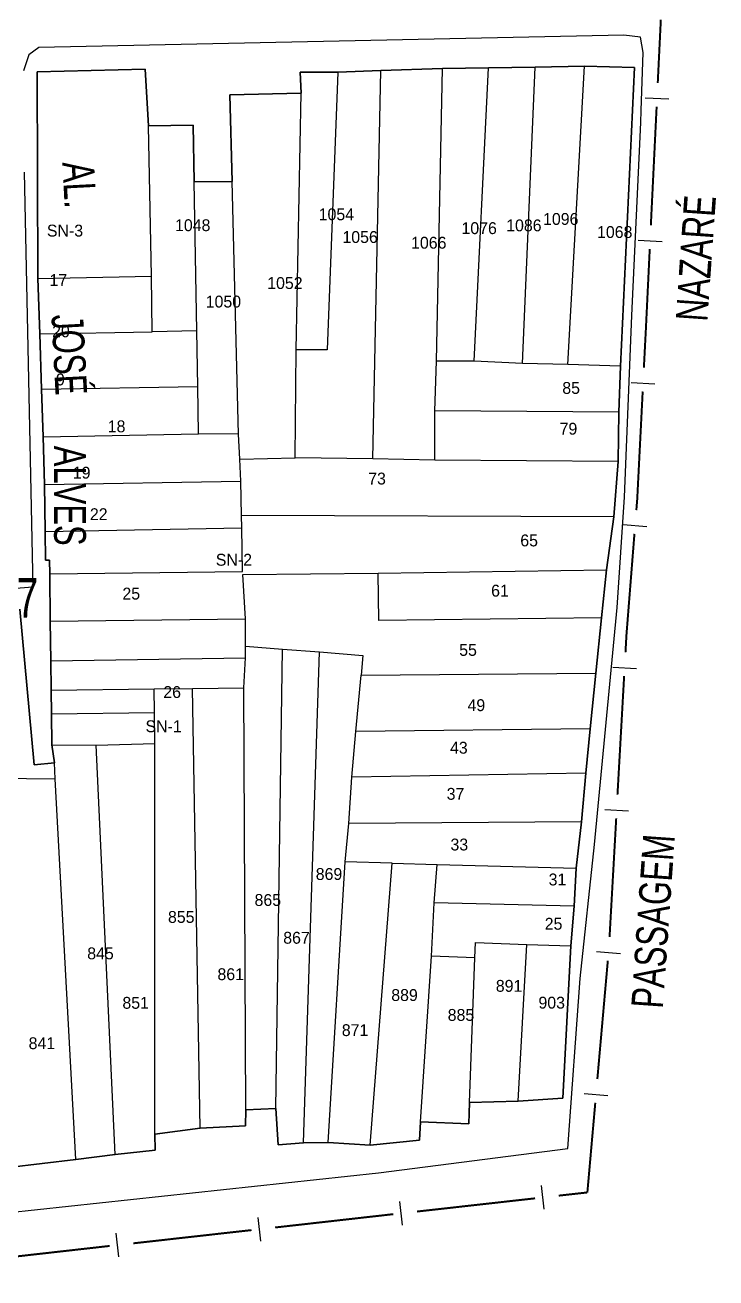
# Model space of a CAD drawing. Extents: x 203851 to 204958, y 4839055 to 4839989.
# Drawn here: x 204830.9 to 204918.1, y 4839691 to 4839849.1 of the extents above; entities that cross this region are included whole.
import ezdxf
from ezdxf.enums import TextEntityAlignment as Align

# ---------------------------------------------------------------- set-up
doc = ezdxf.new("R2010")
doc.units = 0
doc.header["$LTSCALE"] = 1.5
doc.header["$MEASUREMENT"] = 0
for name, color, linetype in [('CD_MALHA_LOTES', 7, 'CONTINUOUS'), ('CD_TXT_QUADRA', 2, 'CONTINUOUS'), ('LM-LIM-SETORES-BAIRROS', 250, 'CONTINUOUS'), ('RU-QUADRA', 210, 'CONTINUOUS'), ('SV-RUA-PAVIM', 7, 'CONTINUOUS'), ('SV-TXT-RUA-PAV', 7, 'CONTINUOUS'), ('Th_NmrPort', 1, 'CONTINUOUS')]:
    doc.layers.add(name, color=color, linetype=linetype)
doc.styles.add('ARIAL', font='ARIAL.SHX')

msp = doc.modelspace()

# ---------------------------------------------------------------- linework, layer by layer
at = {"layer": 'CD_MALHA_LOTES', "linetype": 'Continuous', "flags": 128}
for points in [[(204875.78, 4839843.41), (204883.56, 4839843.65)], [(204882.82, 4839806.7), (204883.56, 4839843.65)], [(204883.56, 4839843.65), (204889.39, 4839843.74)], [(204887.57, 4839806.7), (204889.39, 4839843.74)], [(204889.39, 4839843.74), (204895.27, 4839843.83)], [(204893.66, 4839806.43), (204895.27, 4839843.83)], [(204895.27, 4839843.83), (204901.49, 4839843.93)], [(204899.39, 4839806.29), (204901.49, 4839843.93)], [(204901.49, 4839843.93), (204907.8, 4839843.8)], [(204907.8, 4839843.8), (204906.01, 4839806.06)], [(204832.42, 4839843.24), (204846.08, 4839843.56)], [(204832.54, 4839817.16), (204832.42, 4839843.24)], [(204846.08, 4839843.56), (204846.5, 4839836.42)], [(204865.74, 4839840.54), (204865.63, 4839843.19)], [(204865.63, 4839843.19), (204870.36, 4839843.19)], [(204870.36, 4839843.19), (204869.04, 4839808.12)], [(204870.36, 4839843.19), (204875.78, 4839843.41)], [(204874.8, 4839794.37), (204875.78, 4839843.41)], [(204856.74, 4839840.31), (204865.74, 4839840.54)], [(204865.12, 4839808.12), (204865.74, 4839840.54)], [(204857.02, 4839829.39), (204856.74, 4839840.31)], [(204846.5, 4839836.42), (204852.1, 4839836.52)], [(204846.84, 4839817.42), (204846.5, 4839836.42)], [(204852.1, 4839836.52), (204852.23, 4839829.34)], [(204852.23, 4839829.34), (204857.02, 4839829.39)], [(204852.56, 4839810.52), (204852.23, 4839829.34)], [(204857.83, 4839797.5), (204857.02, 4839829.39)], [(204832.54, 4839817.16), (204846.84, 4839817.42)], [(204832.77, 4839810.17), (204832.54, 4839817.16)], [(204846.96, 4839810.42), (204846.84, 4839817.42)], [(204832.77, 4839810.17), (204846.96, 4839810.42)], [(204852.56, 4839810.52), (204846.96, 4839810.42)], [(204852.69, 4839803.52), (204852.56, 4839810.52)], [(204833, 4839803.17), (204832.77, 4839810.17)], [(204865, 4839794.52), (204865.12, 4839808.12)], [(204869.04, 4839808.12), (204865.12, 4839808.12)], [(204882.61, 4839800.45), (204882.82, 4839806.7)], [(204887.57, 4839806.7), (204882.82, 4839806.7)], [(204893.66, 4839806.43), (204887.57, 4839806.7)], [(204899.39, 4839806.29), (204893.66, 4839806.43)], [(204906.01, 4839806.06), (204899.39, 4839806.29)], [(204906.01, 4839806.06), (204905.8, 4839800.26)], [(204833, 4839803.17), (204852.69, 4839803.52)], [(204833.21, 4839797.17), (204833, 4839803.17)], [(204852.79, 4839797.52), (204852.69, 4839803.52)], [(204882.6, 4839794.21), (204882.61, 4839800.45)], [(204905.8, 4839800.26), (204882.61, 4839800.45)], [(204905.8, 4839800.26), (204905.75, 4839794.06)], [(204833.21, 4839797.17), (204852.79, 4839797.52)], [(204833.35, 4839791.12), (204833.21, 4839797.17)], [(204857.83, 4839797.5), (204852.79, 4839797.52)], [(204858, 4839794.33), (204857.83, 4839797.5)], [(204858, 4839794.33), (204865, 4839794.52)], [(204858.15, 4839791.57), (204858, 4839794.33)], [(204874.8, 4839794.37), (204865, 4839794.52)], [(204882.6, 4839794.21), (204874.8, 4839794.37)], [(204905.75, 4839794.06), (204882.6, 4839794.21)], [(204905.75, 4839794.06), (204905.18, 4839787.07)], [(204833.35, 4839791.12), (204858.15, 4839791.57)], [(204858.22, 4839787.24), (204858.15, 4839791.57)], [(204833.46, 4839785.22), (204833.35, 4839791.12)], [(204905.18, 4839787.07), (204858.22, 4839787.24)], [(204858.26, 4839785.67), (204858.22, 4839787.24)], [(204905.18, 4839787.07), (204904.25, 4839780.36)], [(204833.46, 4839785.22), (204858.26, 4839785.67)], [(204834.02, 4839779.88), (204834.01, 4839781.58), (204833.48, 4839781.58), (204833.46, 4839785.22)], [(204858.36, 4839780.17), (204858.26, 4839785.67)], [(204875.46, 4839779.96), (204904.25, 4839780.36)], [(204904.25, 4839780.36), (204903.63, 4839774.3)], [(204834.02, 4839779.88), (204858.36, 4839780.17)], [(204834.09, 4839773.89), (204834.02, 4839779.88)], [(204858.38, 4839779.76), (204875.46, 4839779.96)], [(204858.73, 4839774.19), (204858.38, 4839779.76)], [(204875.53, 4839773.96), (204875.46, 4839779.96)], [(204830.26, 4839775.41), (204832.04, 4839755.75)], [(204834.09, 4839773.89), (204858.73, 4839774.19)], [(204858.72, 4839770.75), (204858.73, 4839774.19)], [(204903.63, 4839774.3), (204875.53, 4839773.96)], [(204903.63, 4839774.3), (204902.93, 4839767.34)], [(204834.15, 4839768.89), (204834.09, 4839773.89)], [(204834.15, 4839768.89), (204858.74, 4839769.28)], [(204858.53, 4839765.47), (204858.74, 4839769.28)], [(204858.72, 4839770.75), (204863.37, 4839770.34)], [(204858.74, 4839769.28), (204858.72, 4839770.75)], [(204862.56, 4839712.35), (204863.37, 4839770.34)], [(204863.37, 4839770.34), (204868.05, 4839770)], [(204866.03, 4839708.04), (204868.05, 4839770)], [(204868.05, 4839770), (204873.53, 4839769.55)], [(204873.53, 4839769.55), (204873.33, 4839767.08)], [(204834.19, 4839765.19), (204834.15, 4839768.89)], [(204872.64, 4839759.97), (204873.33, 4839767.08)], [(204873.33, 4839767.08), (204902.93, 4839767.34)], [(204902.93, 4839767.34), (204902.22, 4839760.29)], [(204834.19, 4839765.19), (204847.19, 4839765.34)], [(204834.23, 4839762.19), (204834.19, 4839765.19)], [(204847.19, 4839765.34), (204852.03, 4839765.4)], [(204847.22, 4839762.34), (204847.19, 4839765.34)], [(204852.03, 4839765.4), (204858.53, 4839765.47)], [(204853.01, 4839709.9), (204852.03, 4839765.4)], [(204858.75, 4839712.19), (204858.53, 4839765.47)], [(204834.23, 4839762.19), (204847.22, 4839762.34)], [(204834.27, 4839758.29), (204834.23, 4839762.19)], [(204847.27, 4839758.44), (204847.22, 4839762.34)], [(204872.14, 4839754.2), (204872.64, 4839759.97)], [(204902.22, 4839760.29), (204872.64, 4839759.97)], [(204902.22, 4839760.29), (204901.67, 4839754.68)], [(204834.61, 4839755.99), (204834.27, 4839758.29)], [(204834.27, 4839758.29), (204839.89, 4839758.25)], [(204839.89, 4839758.25), (204847.27, 4839758.44)], [(204842.29, 4839706.56), (204839.89, 4839758.25)], [(204847.28, 4839709.12), (204847.27, 4839758.44)], [(204832.04, 4839755.75), (204834.61, 4839755.99)], [(204834.7, 4839753.98), (204834.61, 4839755.99)], [(204823.83, 4839754.1), (204834.7, 4839753.98)], [(204837.31, 4839705.95), (204834.7, 4839753.98)], [(204871.76, 4839748.36), (204872.14, 4839754.2)], [(204901.67, 4839754.68), (204872.14, 4839754.2)], [(204901.67, 4839754.68), (204901.09, 4839748.55)], [(204871.3, 4839743.51), (204871.76, 4839748.36)], [(204901.09, 4839748.55), (204871.76, 4839748.36)], [(204901.09, 4839748.55), (204900.42, 4839742.69)], [(204869.14, 4839708.07), (204871.3, 4839743.51)], [(204877.22, 4839743.35), (204871.3, 4839743.51)], [(204874.45, 4839707.74), (204877.22, 4839743.35)], [(204877.22, 4839743.35), (204882.92, 4839743.19)], [(204882.54, 4839738.35), (204882.92, 4839743.19)], [(204882.92, 4839743.19), (204900.42, 4839742.69)], [(204900.42, 4839742.69), (204900.19, 4839737.9)], [(204882.17, 4839731.61), (204882.54, 4839738.35)], [(204900.19, 4839737.9), (204882.54, 4839738.35)], [(204900.19, 4839737.9), (204899.76, 4839732.9)], [(204887.66, 4839731.4), (204887.73, 4839733.31)], [(204887.73, 4839733.31), (204894.21, 4839733.09)], [(204893.1, 4839713.29), (204894.21, 4839733.09)], [(204894.21, 4839733.09), (204899.76, 4839732.9)], [(204899.76, 4839732.9), (204898.76, 4839713.69)], [(204880.81, 4839710.69), (204882.17, 4839731.61)], [(204887.66, 4839731.4), (204882.17, 4839731.61)], [(204886.99, 4839713.14), (204887.66, 4839731.4)], [(204862.56, 4839712.35), (204858.75, 4839712.19)], [(204862.83, 4839707.8), (204862.56, 4839712.35)], [(204886.99, 4839713.14), (204886.88, 4839710.42)], [(204893.1, 4839713.29), (204886.99, 4839713.14)], [(204898.76, 4839713.69), (204893.1, 4839713.29)], [(204858.75, 4839712.19), (204858.73, 4839710.19)], [(204853.01, 4839709.9), (204847.28, 4839709.12)], [(204858.73, 4839710.19), (204853.01, 4839709.9)], [(204880.81, 4839710.69), (204880.68, 4839708.39)], [(204886.88, 4839710.42), (204880.81, 4839710.69)], [(204847.28, 4839709.12), (204847.31, 4839707.13)], [(204866.03, 4839708.04), (204862.83, 4839707.8)], [(204869.14, 4839708.07), (204866.03, 4839708.04)], [(204874.45, 4839707.74), (204869.14, 4839708.07)], [(204880.68, 4839708.39), (204874.45, 4839707.74)], [(204842.29, 4839706.56), (204837.31, 4839705.95)], [(204847.31, 4839707.13), (204842.29, 4839706.56)], [(204837.31, 4839705.95), (204828.81, 4839704.92)]]:
    msp.add_lwpolyline(points, dxfattribs=at)
at = {"layer": 'LM-LIM-SETORES-BAIRROS', "const_width": 0.25}
for points in [[(204910.73, 4839841.84), (204911.12, 4839849.83)], [(204909.86, 4839823.86), (204910.59, 4839838.84)], [(204909.24, 4839810.9), (204909.72, 4839820.86)], [(204908.98, 4839805.88), (204909.24, 4839810.87)], [(204909.24, 4839810.87), (204909.24, 4839810.9)], [(204908.14, 4839789.27), (204908.83, 4839802.88)], [(204908.03, 4839787.9), (204908.11, 4839788.9)], [(204908.11, 4839788.9), (204908.14, 4839789.27)], [(204906.77, 4839772.01), (204907.79, 4839784.91)], [(204906.66, 4839769.96), (204906.77, 4839771.95)], [(204906.77, 4839771.95), (204906.77, 4839772.01)], [(204905.65, 4839751.99), (204906.49, 4839766.96)], [(204904.65, 4839734.01), (204905.49, 4839748.99)], [(204903.11, 4839716.08), (204904.43, 4839731.02)], [(204901.85, 4839701.77), (204902.85, 4839713.09)], [(204898.24, 4839701.37), (204901.22, 4839701.7)], [(204901.22, 4839701.7), (204901.85, 4839701.77)], [(204880.35, 4839699.36), (204895.26, 4839701.03)], [(204862.46, 4839697.35), (204877.37, 4839699.03)], [(204844.57, 4839695.35), (204859.48, 4839697.02)], [(204826.69, 4839693.34), (204841.59, 4839695.02)]]:
    msp.add_lwpolyline(points, dxfattribs=at)
at = {"layer": 'LM-LIM-SETORES-BAIRROS'}
for points in [[(204912.13, 4839839.77), (204909.14, 4839839.91)], [(204911.27, 4839821.79), (204908.27, 4839821.93)], [(204910.38, 4839803.8), (204907.38, 4839803.96)], [(204909.37, 4839785.79), (204906.38, 4839786.03)], [(204908.04, 4839767.88), (204905.05, 4839768.04)], [(204907.04, 4839749.9), (204904.04, 4839750.07)], [(204906.01, 4839731.89), (204903.02, 4839732.15)], [(204904.43, 4839713.96), (204901.44, 4839714.22)], [(204896.42, 4839699.65), (204896.08, 4839702.63)], [(204878.53, 4839697.65), (204878.2, 4839700.63)], [(204860.64, 4839695.64), (204860.31, 4839698.62)], [(204842.75, 4839693.64), (204842.42, 4839696.62)]]:
    msp.add_lwpolyline(points, dxfattribs=at)
at = {"layer": 'RU-QUADRA', "linetype": 'Continuous', "flags": 128}
msp.add_lwpolyline([(204828.81, 4839704.92), (204837.31, 4839705.95), (204842.29, 4839706.56), (204847.31, 4839707.13), (204847.28, 4839709.12), (204853.01, 4839709.9), (204858.73, 4839710.19), (204858.75, 4839712.19), (204862.56, 4839712.35), (204862.83, 4839707.8), (204866.03, 4839708.04), (204869.14, 4839708.07), (204874.45, 4839707.74), (204880.68, 4839708.39), (204880.81, 4839710.69), (204886.88, 4839710.42), (204886.99, 4839713.14), (204893.1, 4839713.29), (204898.76, 4839713.69), (204899.76, 4839732.9), (204900.19, 4839737.9), (204900.42, 4839742.69), (204901.09, 4839748.55), (204901.67, 4839754.68), (204902.22, 4839760.29), (204902.93, 4839767.34), (204903.63, 4839774.3), (204904.25, 4839780.36), (204905.18, 4839787.07), (204905.75, 4839794.06), (204905.8, 4839800.26), (204906.01, 4839806.06), (204907.8, 4839843.8), (204901.49, 4839843.93), (204895.27, 4839843.83), (204889.39, 4839843.74), (204883.56, 4839843.65), (204875.78, 4839843.41), (204870.36, 4839843.19), (204865.63, 4839843.19), (204865.74, 4839840.54), (204856.74, 4839840.31), (204857.02, 4839829.39), (204852.23, 4839829.34), (204852.1, 4839836.52), (204846.5, 4839836.42), (204846.08, 4839843.56), (204832.42, 4839843.24), (204832.54, 4839817.16), (204832.77, 4839810.17), (204833, 4839803.17), (204833.21, 4839797.17), (204833.35, 4839791.12), (204833.46, 4839785.22), (204833.48, 4839781.58), (204834.01, 4839781.58), (204834.02, 4839779.88), (204834.09, 4839773.89), (204834.15, 4839768.89), (204834.19, 4839765.19), (204834.23, 4839762.19), (204834.27, 4839758.29), (204834.61, 4839755.99), (204832.04, 4839755.75), (204830.26, 4839775.41)], dxfattribs=at)
at = {"layer": 'SV-RUA-PAVIM', "linetype": 'Continuous'}
for points in [[(204899.38, 4839707.33, 5.02), (204900.95, 4839728.77, 4.68), (204902.74, 4839745.7, 4.55), (204905.62, 4839775.63, 4.23), (204906.52, 4839789.55, 4.05), (204907.44, 4839812.46, 3.76), (204908.59, 4839836.83, 3.68), (204908.63, 4839838.36, 3.91), (204908.91, 4839845.67, 3.91), (204908.55, 4839847.62, 3.9), (204906.47, 4839847.88, 3.94), (204832.65, 4839846.31, 3.95), (204831.4, 4839845.38, 3.93), (204830.7, 4839843.38, 3.92)], [(204830.8, 4839830.57, 4.17), (204831.88, 4839778.2, 5.35), (204828.7, 4839777.92, 5.35)], [(204751.77, 4839690.98, 6.65), (204799.15, 4839695.86, 6.69), (204799.14, 4839695.85, 6.69), (204828.57, 4839699.19, 6.63), (204875.51, 4839704.23, 5.54), (204899.38, 4839707.33, 4.99)]]:
    msp.add_polyline3d(points, dxfattribs=at)

# ---------------------------------------------------------------- texts
at = {"layer": 'CD_TXT_QUADRA', "style": 'ARIAL', "width": 0.7}
msp.add_text('348845137', height=5, dxfattribs=at).set_placement((204808.1, 4839774.35))
at = {"layer": 'SV-TXT-RUA-PAV', "style": 'ARIAL', "width": 0.7}
for s, rotation, p in [('AL.', 273, (204835.61, 4839831.79)), ('NAZARÉ', 86, (204916.98, 4839811.65)), ('JOSÉ', 273, (204834.23, 4839812.53)), ('ALVES', 270, (204834.58, 4839796.03)), ('PASSAGEM', 86, (204911.37, 4839724.92))]:
    msp.add_text(s, height=4, rotation=rotation, dxfattribs=at).set_placement(p)
at = {"layer": 'Th_NmrPort', "color": 1}
for s, p in [('1048', (204849.83, 4839823.87)), ('1054', (204867.95, 4839825.25)), ('1086', (204891.61, 4839823.85)), ('1096', (204896.26, 4839824.66)), ('SN-3', (204833.66, 4839823.19)), ('1056', (204870.95, 4839822.38)), ('1076', (204885.97, 4839823.5)), ('1068', (204903.07, 4839823.01)), ('1066', (204879.61, 4839821.66)), ('17', (204833.99, 4839816.95)), ('1052', (204861.46, 4839816.57)), ('1050', (204853.7, 4839814.23)), ('20', (204834.32, 4839810.47)), ('9', (204834.81, 4839804.4)), ('85', (204898.69, 4839803.33)), ('18', (204841.34, 4839798.48)), ('79', (204898.35, 4839798.18)), ('19', (204836.93, 4839792.63)), ('73', (204874.2, 4839791.89)), ('22', (204839.09, 4839787.39)), ('65', (204893.39, 4839784.08)), ('SN-2', (204854.97, 4839781.64)), ('25', (204843.19, 4839777.37)), ('61', (204889.71, 4839777.74)), ('55', (204885.68, 4839770.26)), ('26', (204848.35, 4839764.94)), ('49', (204886.73, 4839763.28)), ('SN-1', (204846.1, 4839760.62)), ('43', (204884.52, 4839757.91)), ('37', (204884.1, 4839752.09)), ('33', (204884.58, 4839745.69)), ('869', (204867.58, 4839741.97)), ('31', (204896.96, 4839741.28)), ('865', (204859.86, 4839738.69)), ('855', (204848.94, 4839736.55)), ('25', (204896.47, 4839735.69)), ('867', (204863.48, 4839733.92)), ('845', (204838.75, 4839731.95)), ('861', (204855.18, 4839729.32)), ('891', (204890.3, 4839727.85)), ('889', (204877.11, 4839726.69)), ('851', (204843.19, 4839725.71)), ('885', (204884.23, 4839724.18)), ('903', (204895.68, 4839725.73)), ('871', (204870.87, 4839722.26)), ('841', (204831.36, 4839720.61))]:
    msp.add_text(s, height=1.5, dxfattribs=at).set_placement(p, align=Align.MIDDLE_LEFT)

doc.saveas('drawing.dxf')
